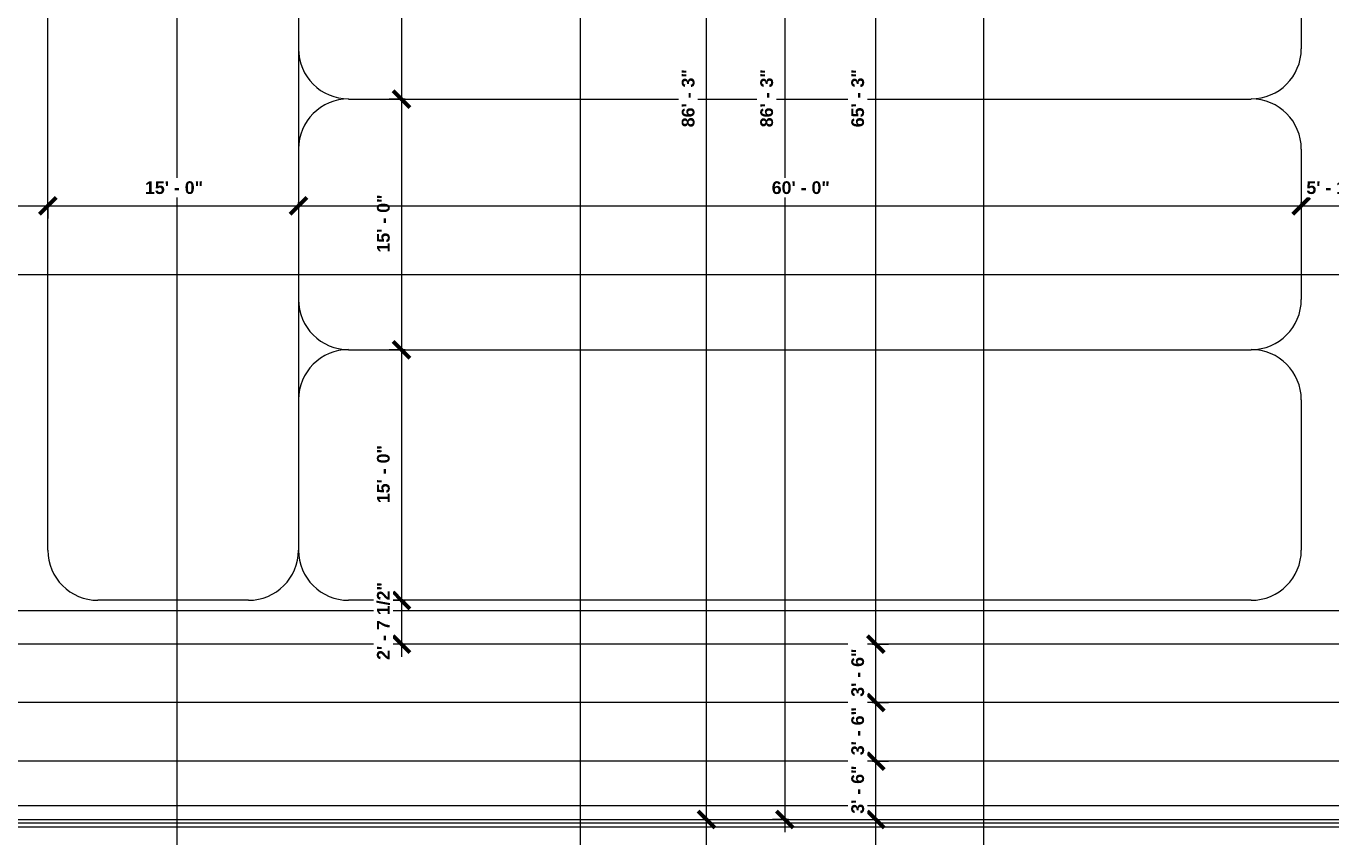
# Model space of a CAD drawing. Header units: inches. Extents: x 21592 to 24810, y -23179 to -20467.
# Drawn here: x 23267 to 24204, y -22271 to -21689 of the extents above; entities that cross this region are included whole.
import ezdxf

# ---------------------------------------------------------------- set-up
doc = ezdxf.new("R2010")
doc.units = ezdxf.units.IN
doc.header["$MEASUREMENT"] = 0
doc.linetypes.add('Grid Line 1_2_', pattern=[0.875, 0.5, -0.125, 0.125, -0.125])
for name, color, linetype, lineweight in [('A-ANNO-DIMS', 211, 'Continuous', 9), ('A-ANNO-DIMS-96', 211, 'Continuous', 9), ('A-FLOR', 192, 'Continuous', 20), ('A-FLOR-HRAL', 11, 'Continuous', 20), ('A-FLOR-OTLN', 90, 'Continuous', 140), ('G-ANNO-SYMB', 111, 'Continuous', 9), ('S-GRID', 1, 'Continuous', 9)]:
    doc.layers.add(name, color=color, linetype=linetype, lineweight=lineweight)
doc.styles.add('Arial_B', font='arialbd.ttf', dxfattribs={"height": 9.132806})
doc.dimstyles.new('OD_Dimension_1', dxfattribs={"dimscale": 12, "dimtxt": 9, "dimasz": 1, "dimexe": 0.75, "dimexo": 0.5, "dimgap": 0.5, "dimtad": 1, "dimdec": 4, "dimrnd": 0.0625, "dimzin": 3, "dimdsep": 46, "dimlunit": 4, "dimtxsty": 'Arial_B', "dimblk1": 'OBLIQUE', "dimblk2": 'OBLIQUE', "dimsah": 1, "dimcen": 0.09, "dimdle": 0.75, "dimazin": 0, "dimtfac": 1, "dimtdec": 4, "dimtix": 1, "dimtmove": 0, "dimatfit": 3, "dimfxl": 1, "dimtvp": 1, "dimtfill": 1, "dimfrac": 2, "dimtolj": 1, "dimtzin": 0, "dimlwd": 13, "dimlwe": 13, "dimarcsym": 2})

# ---------------------------------------------------------------- blocks, each defined once
blk = doc.blocks.new('Top Rail Type - Top Rail_Internal_-939601-Enlarged First Floor Plan _West_')
at = {"layer": 'A-FLOR-HRAL', "color": 43, "lineweight": 13}
for p, q in [((24222.81, -22261.26), (23241.39, -22261.26)), ((24222.81, -22264.3), (23241.39, -22264.3))]:
    blk.add_line(p, q, dxfattribs=at)
blk = doc.blocks.new('DIMBLOCK25-Enlarged First Floor Plan _West_')
at = {"layer": 'A-ANNO-DIMS-96', "lineweight": 50}
for p, q in [((23877.02, -22258.78), (23871.02, -22252.78)), ((23877.02, -22258.78), (23883.02, -22264.78)), ((23877.02, -22359.55), (23871.02, -22353.55)), ((23877.02, -22359.55), (23883.02, -22365.55))]:
    blk.add_line(p, q, dxfattribs=at)
at = {"layer": 'A-ANNO-DIMS-96', "lineweight": 13}
for p, q in [((23874.53, -22258.78), (23886.02, -22258.78)), ((23877.02, -22258.78), (23874.53, -22258.78)), ((23877.02, -22368.55), (23877.02, -22258.78)), ((23874.53, -22359.55), (23886.02, -22359.55)), ((23877.02, -22359.55), (23874.53, -22359.55))]:
    blk.add_line(p, q, dxfattribs=at)
at = {"layer": 'A-ANNO-DIMS-96', "color": 0, "lineweight": 13, "insert": (23859.32, -22336.24), "char_height": 9.1328, "width": 64.9714, "attachment_point": 1, "rotation": 90, "line_spacing_factor": 0.938532, "style": 'Arial_B', "bg_fill": 3, "box_fill_scale": 1.25, "bg_fill_color": 0, "bg_fill_transparency": 0}
blk.add_mtext('8\' - 4 3/4"', dxfattribs=at)
blk = doc.blocks.new('_Oblique')
at = {"color": 0, "linetype": 'ByBlock', "lineweight": -2}
blk.add_line((-0.5, -0.5), (0.5, 0.5), dxfattribs=at)
blk = doc.blocks.new('DIMBLOCK26-Enlarged First Floor Plan _West_')
at = {"layer": 'A-ANNO-DIMS-96', "lineweight": 50}
for p, q in [((23877.02, -22216.78), (23871.02, -22210.78)), ((23877.02, -22216.78), (23883.02, -22222.78)), ((23877.02, -22258.78), (23871.02, -22252.78)), ((23877.02, -22258.78), (23883.02, -22264.78))]:
    blk.add_line(p, q, dxfattribs=at)
at = {"layer": 'A-ANNO-DIMS-96', "lineweight": 13}
for p, q in [((23874.53, -22216.78), (23886.02, -22216.78)), ((23877.02, -22216.78), (23874.53, -22216.78)), ((23877.02, -22258.78), (23877.02, -22216.78)), ((23874.53, -22258.78), (23886.02, -22258.78)), ((23877.02, -22258.78), (23874.53, -22258.78))]:
    blk.add_line(p, q, dxfattribs=at)
at = {"layer": 'A-ANNO-DIMS-96', "color": 0, "lineweight": 13, "insert": (23859.32, -22254.57), "char_height": 9.133, "width": 40.2857, "attachment_point": 1, "rotation": 90, "line_spacing_factor": 0.938532, "style": 'Arial_B', "bg_fill": 3, "box_fill_scale": 1.25, "bg_fill_color": 0, "bg_fill_transparency": 0}
blk.add_mtext('3\' - 6"', dxfattribs=at)
blk = doc.blocks.new('DIMBLOCK27-Enlarged First Floor Plan _West_')
at = {"layer": 'A-ANNO-DIMS-96', "lineweight": 50}
for p, q in [((23877.02, -22174.78), (23871.02, -22168.78)), ((23877.02, -22174.78), (23883.02, -22180.78)), ((23877.02, -22216.78), (23871.02, -22210.78)), ((23877.02, -22216.78), (23883.02, -22222.78))]:
    blk.add_line(p, q, dxfattribs=at)
at = {"layer": 'A-ANNO-DIMS-96', "lineweight": 13}
for p, q in [((23874.53, -22174.78), (23886.02, -22174.78)), ((23877.02, -22174.78), (23874.53, -22174.78)), ((23877.02, -22216.78), (23877.02, -22174.78)), ((23874.53, -22216.78), (23886.02, -22216.78)), ((23877.02, -22216.78), (23874.53, -22216.78))]:
    blk.add_line(p, q, dxfattribs=at)
at = {"layer": 'A-ANNO-DIMS-96', "color": 0, "lineweight": 13, "insert": (23859.32, -22212.57), "char_height": 9.133, "width": 40.2857, "attachment_point": 1, "rotation": 90, "line_spacing_factor": 0.938532, "style": 'Arial_B', "bg_fill": 3, "box_fill_scale": 1.25, "bg_fill_color": 0, "bg_fill_transparency": 0}
blk.add_mtext('3\' - 6"', dxfattribs=at)
blk = doc.blocks.new('DIMBLOCK28-Enlarged First Floor Plan _West_')
at = {"layer": 'A-ANNO-DIMS-96', "lineweight": 50}
for p, q in [((23877.02, -22132.78), (23871.02, -22126.78)), ((23877.02, -22132.78), (23883.02, -22138.78)), ((23877.02, -22174.78), (23871.02, -22168.78)), ((23877.02, -22174.78), (23883.02, -22180.78))]:
    blk.add_line(p, q, dxfattribs=at)
at = {"layer": 'A-ANNO-DIMS-96', "lineweight": 13}
for p, q in [((23874.53, -22132.78), (23886.02, -22132.78)), ((23877.02, -22132.78), (23874.53, -22132.78)), ((23877.02, -22174.78), (23877.02, -22132.78)), ((23874.53, -22174.78), (23886.02, -22174.78)), ((23877.02, -22174.78), (23874.53, -22174.78))]:
    blk.add_line(p, q, dxfattribs=at)
at = {"layer": 'A-ANNO-DIMS-96', "color": 0, "lineweight": 13, "insert": (23859.32, -22170.57), "char_height": 9.133, "width": 40.2857, "attachment_point": 1, "rotation": 90, "line_spacing_factor": 0.938532, "style": 'Arial_B', "bg_fill": 3, "box_fill_scale": 1.25, "bg_fill_color": 0, "bg_fill_transparency": 0}
blk.add_mtext('3\' - 6"', dxfattribs=at)
blk = doc.blocks.new('DIMBLOCK29-Enlarged First Floor Plan _West_')
at = {"layer": 'A-ANNO-DIMS-96', "lineweight": 50}
for p, q in [((23877.02, -21349.81), (23871.02, -21343.81)), ((23877.02, -21349.81), (23883.02, -21355.81)), ((23877.02, -22132.78), (23871.02, -22126.78)), ((23877.02, -22132.78), (23883.02, -22138.78))]:
    blk.add_line(p, q, dxfattribs=at)
at = {"layer": 'A-ANNO-DIMS-96', "lineweight": 13}
for p, q in [((23874.53, -21349.81), (23886.02, -21349.81)), ((23877.02, -21349.81), (23874.53, -21349.81)), ((23877.02, -22132.78), (23877.02, -21349.81)), ((23874.53, -22132.78), (23886.02, -22132.78)), ((23877.02, -22132.78), (23874.53, -22132.78))]:
    blk.add_line(p, q, dxfattribs=at)
at = {"layer": 'A-ANNO-DIMS-96', "color": 0, "lineweight": 13, "insert": (23859.32, -21761.51), "char_height": 9.133, "width": 48.5143, "attachment_point": 1, "rotation": 90, "line_spacing_factor": 0.938532, "style": 'Arial_B', "bg_fill": 3, "box_fill_scale": 1.25, "bg_fill_color": 0, "bg_fill_transparency": 0}
blk.add_mtext('65\' - 3"', dxfattribs=at)
blk = doc.blocks.new('DIMBLOCK38-Enlarged First Floor Plan _West_')
at = {"layer": 'A-ANNO-DIMS-96', "lineweight": 50}
for p, q in [((23811.69, -21223.81), (23805.69, -21217.81)), ((23811.69, -21223.81), (23817.69, -21229.81)), ((23811.69, -22258.78), (23805.69, -22252.78)), ((23811.69, -22258.78), (23817.69, -22264.78))]:
    blk.add_line(p, q, dxfattribs=at)
at = {"layer": 'A-ANNO-DIMS-96', "lineweight": 13}
for p, q in [((23811.69, -21214.81), (23811.69, -22267.78)), ((23814.17, -21223.81), (23802.69, -21223.81)), ((23811.69, -21223.81), (23814.17, -21223.81)), ((23814.17, -22258.78), (23802.69, -22258.78)), ((23811.69, -22258.78), (23814.17, -22258.78))]:
    blk.add_line(p, q, dxfattribs=at)
at = {"layer": 'A-ANNO-DIMS-96', "color": 0, "lineweight": 13, "insert": (23793.98, -21761.51), "char_height": 9.133, "width": 48.5143, "attachment_point": 1, "rotation": 90, "line_spacing_factor": 0.938532, "style": 'Arial_B', "bg_fill": 3, "box_fill_scale": 1.25, "bg_fill_color": 0, "bg_fill_transparency": 0}
blk.add_mtext('86\' - 3"', dxfattribs=at)
blk = doc.blocks.new('DIMBLOCK41-Enlarged First Floor Plan _West_')
at = {"layer": 'A-ANNO-DIMS-96', "lineweight": 50}
for p, q in [((23536.45, -21561.3), (23530.45, -21555.3)), ((23536.45, -21561.3), (23542.45, -21567.3)), ((23536.45, -21741.3), (23530.45, -21735.3)), ((23536.45, -21741.3), (23542.45, -21747.3))]:
    blk.add_line(p, q, dxfattribs=at)
at = {"layer": 'A-ANNO-DIMS-96', "lineweight": 13}
for p, q in [((23538.93, -21561.3), (23527.45, -21561.3)), ((23536.45, -21561.3), (23536.45, -21741.3)), ((23536.45, -21561.3), (23538.93, -21561.3)), ((23538.93, -21741.3), (23527.45, -21741.3)), ((23536.45, -21741.3), (23538.93, -21741.3))]:
    blk.add_line(p, q, dxfattribs=at)
at = {"layer": 'A-ANNO-DIMS-96', "color": 0, "lineweight": 13, "insert": (23518.75, -21671.51), "char_height": 9.133, "width": 48.5143, "attachment_point": 1, "rotation": 90, "line_spacing_factor": 0.938532, "style": 'Arial_B', "bg_fill": 3, "box_fill_scale": 1.25, "bg_fill_color": 0, "bg_fill_transparency": 0}
blk.add_mtext('15\' - 0"', dxfattribs=at)
blk = doc.blocks.new('DIMBLOCK42-Enlarged First Floor Plan _West_')
at = {"layer": 'A-ANNO-DIMS-96', "lineweight": 13}
for p, q in [((23538.93, -21741.3), (23527.45, -21741.3)), ((23536.45, -21741.3), (23536.45, -21921.3)), ((23536.45, -21741.3), (23538.93, -21741.3)), ((23538.93, -21921.3), (23527.45, -21921.3)), ((23536.45, -21921.3), (23538.93, -21921.3))]:
    blk.add_line(p, q, dxfattribs=at)
at = {"layer": 'A-ANNO-DIMS-96', "lineweight": 50}
for p, q in [((23536.45, -21741.3), (23530.45, -21735.3)), ((23536.45, -21741.3), (23542.45, -21747.3)), ((23536.45, -21921.3), (23530.45, -21915.3)), ((23536.45, -21921.3), (23542.45, -21927.3))]:
    blk.add_line(p, q, dxfattribs=at)
at = {"layer": 'A-ANNO-DIMS-96', "color": 0, "lineweight": 13, "insert": (23518.75, -21851.51), "char_height": 9.133, "width": 48.5143, "attachment_point": 1, "rotation": 90, "line_spacing_factor": 0.938532, "style": 'Arial_B', "bg_fill": 3, "box_fill_scale": 1.25, "bg_fill_color": 0, "bg_fill_transparency": 0}
blk.add_mtext('15\' - 0"', dxfattribs=at)
blk = doc.blocks.new('DIMBLOCK43-Enlarged First Floor Plan _West_')
at = {"layer": 'A-ANNO-DIMS-96', "lineweight": 13}
for p, q in [((23538.93, -21921.3), (23527.45, -21921.3)), ((23536.45, -21921.3), (23536.45, -22101.3)), ((23536.45, -21921.3), (23538.93, -21921.3)), ((23538.93, -22101.3), (23527.45, -22101.3)), ((23536.45, -22101.3), (23538.93, -22101.3))]:
    blk.add_line(p, q, dxfattribs=at)
at = {"layer": 'A-ANNO-DIMS-96', "lineweight": 50}
for p, q in [((23536.45, -21921.3), (23530.45, -21915.3)), ((23536.45, -21921.3), (23542.45, -21927.3)), ((23536.45, -22101.3), (23530.45, -22095.3)), ((23536.45, -22101.3), (23542.45, -22107.3))]:
    blk.add_line(p, q, dxfattribs=at)
at = {"layer": 'A-ANNO-DIMS-96', "color": 0, "lineweight": 13, "insert": (23518.75, -22031.51), "char_height": 9.133, "width": 48.5143, "attachment_point": 1, "rotation": 90, "line_spacing_factor": 0.938532, "style": 'Arial_B', "bg_fill": 3, "box_fill_scale": 1.25, "bg_fill_color": 0, "bg_fill_transparency": 0}
blk.add_mtext('15\' - 0"', dxfattribs=at)
blk = doc.blocks.new('DIMBLOCK44-Enlarged First Floor Plan _West_')
at = {"layer": 'A-ANNO-DIMS-96', "lineweight": 50}
for p, q in [((23536.45, -22101.3), (23530.45, -22095.3)), ((23536.45, -22101.3), (23542.45, -22107.3)), ((23536.45, -22132.78), (23530.45, -22126.78)), ((23536.45, -22132.78), (23542.45, -22138.78))]:
    blk.add_line(p, q, dxfattribs=at)
at = {"layer": 'A-ANNO-DIMS-96', "lineweight": 13}
for p, q in [((23538.93, -22101.3), (23527.45, -22101.3)), ((23536.45, -22101.3), (23536.45, -22141.78)), ((23536.45, -22101.3), (23538.93, -22101.3)), ((23538.93, -22132.78), (23527.45, -22132.78)), ((23536.45, -22132.78), (23538.93, -22132.78))]:
    blk.add_line(p, q, dxfattribs=at)
at = {"layer": 'A-ANNO-DIMS-96', "color": 0, "lineweight": 13, "insert": (23518.75, -22144.11), "char_height": 9.1328, "width": 64.9714, "attachment_point": 1, "rotation": 90, "line_spacing_factor": 0.938532, "style": 'Arial_B', "bg_fill": 3, "box_fill_scale": 1.25, "bg_fill_color": 0, "bg_fill_transparency": 0}
blk.add_mtext('2\' - 7 1/2"', dxfattribs=at)
blk = doc.blocks.new('DIMBLOCK45-Enlarged First Floor Plan _West_')
at = {"layer": 'A-ANNO-DIMS-96', "lineweight": 13}
for p, q in [((22782.39, -21818), (23282.41, -21818)), ((22791.39, -21815.52), (22791.39, -21827)), ((22791.39, -21818), (22791.39, -21815.52)), ((23282.41, -21815.52), (23282.41, -21827)), ((23282.41, -21818), (23282.41, -21815.52))]:
    blk.add_line(p, q, dxfattribs=at)
at = {"layer": 'A-ANNO-DIMS-96', "lineweight": 50}
for p, q in [((22791.39, -21818), (22785.39, -21824)), ((22791.39, -21818), (22797.39, -21812)), ((23282.41, -21818), (23276.41, -21824)), ((23282.41, -21818), (23288.41, -21812))]:
    blk.add_line(p, q, dxfattribs=at)
at = {"layer": 'A-ANNO-DIMS-96', "color": 0, "lineweight": 13, "insert": (23013.25, -21800.3), "char_height": 9.133, "width": 56.7429, "attachment_point": 1, "line_spacing_factor": 0.938532, "style": 'Arial_B', "bg_fill": 3, "box_fill_scale": 1.25, "bg_fill_color": 0, "bg_fill_transparency": 0}
blk.add_mtext('40\' - 11"', dxfattribs=at)
blk = doc.blocks.new('DIMBLOCK46-Enlarged First Floor Plan _West_')
at = {"layer": 'A-ANNO-DIMS-96', "lineweight": 50}
for p, q in [((23282.41, -21818), (23276.41, -21824)), ((23282.41, -21818), (23288.41, -21812)), ((23462.41, -21818), (23456.41, -21824)), ((23462.41, -21818), (23468.41, -21812))]:
    blk.add_line(p, q, dxfattribs=at)
at = {"layer": 'A-ANNO-DIMS-96', "lineweight": 13}
for p, q in [((23282.41, -21815.52), (23282.41, -21827)), ((23282.41, -21818), (23282.41, -21815.52)), ((23282.41, -21818), (23462.41, -21818)), ((23462.41, -21815.52), (23462.41, -21827)), ((23462.41, -21818), (23462.41, -21815.52))]:
    blk.add_line(p, q, dxfattribs=at)
at = {"layer": 'A-ANNO-DIMS-96', "color": 0, "lineweight": 13, "insert": (23352.19, -21800.3), "char_height": 9.133, "width": 48.5143, "attachment_point": 1, "line_spacing_factor": 0.938532, "style": 'Arial_B', "bg_fill": 3, "box_fill_scale": 1.25, "bg_fill_color": 0, "bg_fill_transparency": 0}
blk.add_mtext('15\' - 0"', dxfattribs=at)
blk = doc.blocks.new('DIMBLOCK47-Enlarged First Floor Plan _West_')
at = {"layer": 'A-ANNO-DIMS-96', "lineweight": 50}
for p, q in [((23462.41, -21818), (23456.41, -21824)), ((23462.41, -21818), (23468.41, -21812)), ((24182.41, -21818), (24176.41, -21824)), ((24182.41, -21818), (24188.41, -21812))]:
    blk.add_line(p, q, dxfattribs=at)
at = {"layer": 'A-ANNO-DIMS-96', "lineweight": 13}
for p, q in [((23462.41, -21815.52), (23462.41, -21827)), ((23462.41, -21818), (23462.41, -21815.52)), ((23462.41, -21818), (24182.41, -21818)), ((24182.41, -21815.52), (24182.41, -21827)), ((24182.41, -21818), (24182.41, -21815.52))]:
    blk.add_line(p, q, dxfattribs=at)
at = {"layer": 'A-ANNO-DIMS-96', "color": 0, "lineweight": 13, "insert": (23802.19, -21800.3), "char_height": 9.133, "width": 48.5143, "attachment_point": 1, "line_spacing_factor": 0.938532, "style": 'Arial_B', "bg_fill": 3, "box_fill_scale": 1.25, "bg_fill_color": 0, "bg_fill_transparency": 0}
blk.add_mtext('60\' - 0"', dxfattribs=at)
blk = doc.blocks.new('DIMBLOCK48-Enlarged First Floor Plan _West_')
at = {"layer": 'A-ANNO-DIMS-96', "lineweight": 50}
for p, q in [((24182.41, -21818), (24176.41, -21824)), ((24182.41, -21818), (24188.41, -21812)), ((24243.89, -21818), (24237.89, -21824)), ((24243.89, -21818), (24249.89, -21812))]:
    blk.add_line(p, q, dxfattribs=at)
at = {"layer": 'A-ANNO-DIMS-96', "lineweight": 13}
for p, q in [((24182.41, -21815.52), (24182.41, -21827)), ((24182.41, -21818), (24182.41, -21815.52)), ((24182.41, -21818), (24252.89, -21818)), ((24243.89, -21815.52), (24243.89, -21827)), ((24243.89, -21818), (24243.89, -21815.52))]:
    blk.add_line(p, q, dxfattribs=at)
at = {"layer": 'A-ANNO-DIMS-96', "color": 0, "lineweight": 13, "insert": (24186.08, -21800.3), "char_height": 9.1328, "width": 64.9714, "attachment_point": 1, "line_spacing_factor": 0.938532, "style": 'Arial_B', "bg_fill": 3, "box_fill_scale": 1.25, "bg_fill_color": 0, "bg_fill_transparency": 0}
blk.add_mtext('5\' - 1 1/2"', dxfattribs=at)
blk = doc.blocks.new('DIMBLOCK49-Enlarged First Floor Plan _West_')
at = {"layer": 'A-ANNO-DIMS-96', "lineweight": 50}
for p, q in [((23755.28, -22258.78), (23749.28, -22252.78)), ((23755.28, -22258.78), (23761.28, -22264.78)), ((23755.28, -22359.55), (23749.28, -22353.55)), ((23755.28, -22359.55), (23761.28, -22365.55))]:
    blk.add_line(p, q, dxfattribs=at)
at = {"layer": 'A-ANNO-DIMS-96', "lineweight": 13}
for p, q in [((23752.79, -22258.78), (23764.28, -22258.78)), ((23755.28, -22258.78), (23752.79, -22258.78)), ((23755.28, -22368.55), (23755.28, -22258.78)), ((23752.79, -22359.55), (23764.28, -22359.55)), ((23755.28, -22359.55), (23752.79, -22359.55))]:
    blk.add_line(p, q, dxfattribs=at)
at = {"layer": 'A-ANNO-DIMS-96', "color": 0, "lineweight": 13, "insert": (23737.57, -22336.24), "char_height": 9.1328, "width": 64.9714, "attachment_point": 1, "rotation": 90, "line_spacing_factor": 0.938532, "style": 'Arial_B', "bg_fill": 3, "box_fill_scale": 1.25, "bg_fill_color": 0, "bg_fill_transparency": 0}
blk.add_mtext('8\' - 4 3/4"', dxfattribs=at)
blk = doc.blocks.new('DIMBLOCK50-Enlarged First Floor Plan _West_')
at = {"layer": 'A-ANNO-DIMS-96', "lineweight": 50}
for p, q in [((23755.28, -21223.81), (23749.28, -21217.81)), ((23755.28, -21223.81), (23761.28, -21229.81)), ((23755.28, -22258.78), (23749.28, -22252.78)), ((23755.28, -22258.78), (23761.28, -22264.78))]:
    blk.add_line(p, q, dxfattribs=at)
at = {"layer": 'A-ANNO-DIMS-96', "lineweight": 13}
for p, q in [((23755.28, -22258.78), (23755.28, -21214.81)), ((23752.79, -21223.81), (23764.28, -21223.81)), ((23755.28, -21223.81), (23752.79, -21223.81)), ((23752.79, -22258.78), (23764.28, -22258.78)), ((23755.28, -22258.78), (23752.79, -22258.78))]:
    blk.add_line(p, q, dxfattribs=at)
at = {"layer": 'A-ANNO-DIMS-96', "color": 0, "lineweight": 13, "insert": (23737.57, -21761.51), "char_height": 9.133, "width": 48.5143, "attachment_point": 1, "rotation": 90, "line_spacing_factor": 0.938532, "style": 'Arial_B', "bg_fill": 3, "box_fill_scale": 1.25, "bg_fill_color": 0, "bg_fill_transparency": 0}
blk.add_mtext('86\' - 3"', dxfattribs=at)

msp = doc.modelspace()

# ---------------------------------------------------------------- linework, layer by layer
at = {"layer": 'A-FLOR', "color": 43, "lineweight": 13}
msp.add_line((23241.38923, -22258.77996), (24223.42117, -22258.77996), dxfattribs=at)
at = {"layer": 'A-FLOR-OTLN', "color": 43, "lineweight": 13}
for p, q in [((23282.4052, -22065.29503), (23282.4052, -21417.29503)), ((23462.4052, -21417.29503), (23462.4052, -22065.29503)), ((24182.4052, -21597.03899), (24182.4052, -21705.12434)), ((23498.4052, -21741.29503), (24146.4052, -21741.29503)), ((24182.4052, -21777.12434), (24182.4052, -21885.20968)), ((23498.4052, -21921.29503), (24146.4052, -21921.29503)), ((24182.4052, -21957.20968), (24182.4052, -22065.29503)), ((23426.4052, -22101.29503), (23318.4052, -22101.29503)), ((24146.4052, -22101.29503), (23498.4052, -22101.29503)), ((24223.42117, -22132.77996), (23241.38923, -22132.77996)), ((24223.42117, -22174.77996), (23241.38923, -22174.77996)), ((24223.42117, -22216.77996), (23241.38923, -22216.77996))]:
    msp.add_line(p, q, dxfattribs=at)
for centre, start, end in [((23498.4052, -21705.12434), 180, 270), ((24146.4052, -21705.12434), 270, 0), ((23498.4052, -21777.12434), 90, 180), ((24146.4052, -21777.12434), 360, 90), ((23498.4052, -21885.20968), 180, 270), ((24146.4052, -21885.20968), 270, 0), ((23498.4052, -21957.20968), 90, 180), ((24146.4052, -21957.20968), 360, 90), ((23318.4052, -22065.29503), 180, 270), ((23426.4052, -22065.29503), 270, 0), ((23498.4052, -22065.29503), 180, 270), ((24146.4052, -22065.29503), 270, 0)]:
    msp.add_arc(centre, 36, start, end, dxfattribs=at)
at = {"layer": 'G-ANNO-SYMB'}
msp.add_line((24577.98286, -22248.83309), (22003.89418, -22248.83309), dxfattribs=at)
at = {"layer": 'S-GRID', "linetype": 'Grid Line 1_2_'}
for p, q in [((23375.39023, -23071.83025), (23375.39023, -20713.12653)), ((23664.89023, -23071.83025), (23664.89023, -20713.12653)), ((23954.39023, -23071.83025), (23954.39023, -20713.12653)), ((23375.39023, -23130.6211), (23375.39023, -20902.42781)), ((23664.89023, -23130.6211), (23664.89023, -20902.42781)), ((23954.39023, -23130.6211), (23954.39023, -20902.42781)), ((24479.10753, -21867.55281), (21657.56096, -21867.55281)), ((24742.78907, -21867.55281), (21790.20666, -21867.55281)), ((24479.10753, -22108.80281), (21657.56096, -22108.80281)), ((24742.78907, -22108.80281), (21790.20666, -22108.80281))]:
    msp.add_line(p, q, dxfattribs=at)

# ---------------------------------------------------------------- block references
at = {"layer": 'A-FLOR-HRAL', "color": 43, "lineweight": 13}
msp.add_blockref('Top Rail Type - Top Rail_Internal_-939601-Enlarged First Floor Plan _West_', (0, 0), dxfattribs=at)

# ---------------------------------------------------------------- next in the draw order: dimensions: what is measured, and where the dimension line sits
at = {"layer": 'A-ANNO-DIMS', "lineweight": 13}
for base, p1, p2, override, picture, middle in [((23811.68861, -22258.77996), (23820.17389, -21223.8101), (23820.17389, -22258.77996), {"dimpost": '<>', "dimfxl": 1034.969864}, 'DIMBLOCK38-Enlarged First Floor Plan _West_', (23801.02253, -21741.29503)), ((23536.44943, -21741.29503), (23544.93471, -21561.29503), (23544.93471, -21741.29503), {"dimpost": '<>', "dimfxl": 180}, 'DIMBLOCK41-Enlarged First Floor Plan _West_', (23525.78647, -21651.29503)), ((23755.275443, -22258.779964), (23746.790161, -22359.55281), (23746.790161, -22258.779964), {"dimpost": '<>', "dimfxl": 100.772846}, 'DIMBLOCK49-Enlarged First Floor Plan _West_', (23744.550181, -22309.166387)), ((23877.020186, -22258.779964), (23868.534905, -22359.55281), (23868.534905, -22258.779964), {"dimpost": '<>', "dimfxl": 100.772846}, 'DIMBLOCK25-Enlarged First Floor Plan _West_', (23866.294925, -22309.166387))]:
    dim = msp.add_linear_dim(base=base, p1=p1, p2=p2, angle=90, dimstyle='OD_Dimension_1', override=override, dxfattribs=at)
    dim.commit()
    dim.dimension.update_dxf_attribs({"geometry": picture, "text_midpoint": middle})
dim = msp.add_linear_dim(base=(23282.4052, -21818.00323), p1=(22791.39023, -21809.51795), p2=(23282.4052, -21809.51795), dimstyle='OD_Dimension_1', override={"dimpost": '<>', "dimfxl": 491.014972}, dxfattribs=at)
dim.commit()
dim.dimension.update_dxf_attribs({"geometry": 'DIMBLOCK45-Enlarged First Floor Plan _West_', "text_midpoint": (23036.89771, -21807.34027)})

# ---------------------------------------------------------------- next in the draw order: dimensions: what is measured, and where the dimension line sits
for base, p1, p2, override, picture, middle in [((23536.44943, -21921.29503), (23544.93471, -21741.29503), (23544.93471, -21921.29503), {"dimpost": '<>', "dimfxl": 180}, 'DIMBLOCK42-Enlarged First Floor Plan _West_', (23525.78647, -21831.29503)), ((23877.02019, -22216.77996), (23868.53491, -22258.77996), (23868.53491, -22216.77996), {"dimpost": '<>', "dimfxl": 42}, 'DIMBLOCK26-Enlarged First Floor Plan _West_', (23866.35722, -22237.77996))]:
    dim = msp.add_linear_dim(base=base, p1=p1, p2=p2, angle=90, dimstyle='OD_Dimension_1', override=override, dxfattribs=at)
    dim.commit()
    dim.dimension.update_dxf_attribs({"geometry": picture, "text_midpoint": middle})
dim = msp.add_linear_dim(base=(23462.4052, -21818.00323), p1=(23282.4052, -21809.51795), p2=(23462.4052, -21809.51795), dimstyle='OD_Dimension_1', override={"dimpost": '<>', "dimfxl": 180}, dxfattribs=at)
dim.commit()
dim.dimension.update_dxf_attribs({"geometry": 'DIMBLOCK46-Enlarged First Floor Plan _West_', "text_midpoint": (23372.4052, -21807.34027)})

# ---------------------------------------------------------------- next in the draw order: dimensions: what is measured, and where the dimension line sits
for base, p1, p2, override, picture, middle in [((23536.44943, -22101.29503), (23544.93471, -21921.29503), (23544.93471, -22101.29503), {"dimpost": '<>', "dimfxl": 180}, 'DIMBLOCK43-Enlarged First Floor Plan _West_', (23525.78647, -22011.29503)), ((23877.02019, -22174.77996), (23868.53491, -22216.77996), (23868.53491, -22174.77996), {"dimpost": '<>', "dimfxl": 42}, 'DIMBLOCK27-Enlarged First Floor Plan _West_', (23866.35722, -22195.77996))]:
    dim = msp.add_linear_dim(base=base, p1=p1, p2=p2, angle=90, dimstyle='OD_Dimension_1', override=override, dxfattribs=at)
    dim.commit()
    dim.dimension.update_dxf_attribs({"geometry": picture, "text_midpoint": middle})

# ---------------------------------------------------------------- next in the draw order: dimensions: what is measured, and where the dimension line sits
for base, p1, p2, override, picture, middle in [((23536.44943, -22132.77996), (23544.93471, -22101.29503), (23544.93471, -22132.77996), {"dimpost": '<>', "dimfxl": 31.484932}, 'DIMBLOCK44-Enlarged First Floor Plan _West_', (23525.72728, -22117.0375)), ((23877.02019, -22132.77996), (23868.53491, -22174.77996), (23868.53491, -22132.77996), {"dimpost": '<>', "dimfxl": 42}, 'DIMBLOCK28-Enlarged First Floor Plan _West_', (23866.35722, -22153.77996))]:
    dim = msp.add_linear_dim(base=base, p1=p1, p2=p2, angle=90, dimstyle='OD_Dimension_1', override=override, dxfattribs=at)
    dim.commit()
    dim.dimension.update_dxf_attribs({"geometry": picture, "text_midpoint": middle})

# ---------------------------------------------------------------- next in the draw order: dimensions: what is measured, and where the dimension line sits
dim = msp.add_linear_dim(base=(23877.02019, -21349.8101), p1=(23868.53491, -22132.77996), p2=(23868.53491, -21349.8101), angle=90, dimstyle='OD_Dimension_1', override={"dimpost": '<>', "dimfxl": 782.969864}, dxfattribs=at)
dim.commit()
dim.dimension.update_dxf_attribs({"geometry": 'DIMBLOCK29-Enlarged First Floor Plan _West_', "text_midpoint": (23866.35722, -21741.29503)})

# ---------------------------------------------------------------- next in the draw order: dimensions: what is measured, and where the dimension line sits
dim = msp.add_linear_dim(base=(24182.4052, -21818.00323), p1=(23462.4052, -21809.51795), p2=(24182.4052, -21809.51795), dimstyle='OD_Dimension_1', override={"dimpost": '<>', "dimfxl": 720}, dxfattribs=at)
dim.commit()
dim.dimension.update_dxf_attribs({"geometry": 'DIMBLOCK47-Enlarged First Floor Plan _West_', "text_midpoint": (23822.4052, -21807.34027)})

# ---------------------------------------------------------------- next in the draw order: dimensions: what is measured, and where the dimension line sits
dim = msp.add_linear_dim(base=(23755.27544, -21223.8101), p1=(23746.79016, -22258.77996), p2=(23746.79016, -21223.8101), angle=90, dimstyle='OD_Dimension_1', override={"dimpost": '<>', "dimfxl": 1034.969864}, dxfattribs=at)
dim.commit()
dim.dimension.update_dxf_attribs({"geometry": 'DIMBLOCK50-Enlarged First Floor Plan _West_', "text_midpoint": (23744.60936, -21741.29503)})
dim = msp.add_linear_dim(base=(24243.89023, -21818.00323), p1=(24182.4052, -21809.51795), p2=(24243.89023, -21809.51795), dimstyle='OD_Dimension_1', override={"dimpost": '<>', "dimfxl": 61.485028}, dxfattribs=at)
dim.commit()
dim.dimension.update_dxf_attribs({"geometry": 'DIMBLOCK48-Enlarged First Floor Plan _West_', "text_midpoint": (24213.14771, -21807.28108)})

doc.saveas('drawing.dxf')
